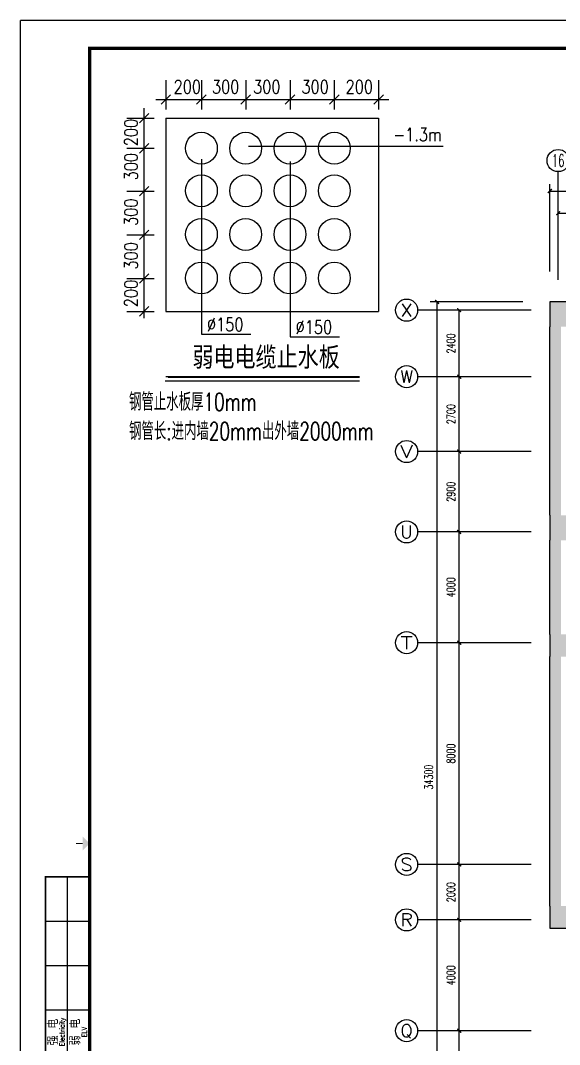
# Model space of a CAD drawing. Extents: x 190999 to 918899, y -200814 to 215286.
# Drawn here: x 190999 to 210462, y 178335 to 215286 of the extents above; entities that cross this region are included whole.
import ezdxf
from ezdxf.enums import TextEntityAlignment as Align

# ---------------------------------------------------------------- set-up
doc = ezdxf.new("R2010")
doc.units = 0
doc.header["$LTSCALE"] = 1000
doc.header["$MEASUREMENT"] = 0
doc.layers.get('Defpoints').update_dxf_attribs({"color": 1})
for name, color, linetype in [('AXIS', 3, 'Continuous'), ('AXIS_TEXT', 7, 'Continuous'), ('COLUMN', 2, 'Continuous'), ('EQUIP', 3, 'Continuous'), ('PUB_HATCH', 250, 'Continuous'), ('WALL', 2, 'Continuous'), ('图框', 189, 'Continuous')]:
    doc.layers.add(name, color=color, linetype=linetype)
doc.styles.add('_TCH_AXIS', font='COMPLEX', dxfattribs={"bigfont": 'GBCBIG'})
doc.styles.add('COMPLEX', font='COMPLEX')
doc.styles.add('DIM_FONT', font='SIMPLEX', dxfattribs={"width": 0.7, "bigfont": 'GBCBIG'})
doc.styles.add('HZTXT', font='tj-romans1.shx', dxfattribs={"width": 0.6, "bigfont": 'hztxt.shx'})
doc.styles.add('tjhztxt', font='tjromans.shx', dxfattribs={"bigfont": 'tjhztxt.shx'})
doc.styles.add('TKZ1', font='tjromant.shx', dxfattribs={"bigfont": 'tjhts.shx'})
doc.styles.add('TKZ2_tjkts.shx', font='tjromant.shx', dxfattribs={"bigfont": 'tjkts.shx'})
doc.dimstyles.new('DIMN', dxfattribs={"dimtxt": 300, "dimasz": 100, "dimexe": 250, "dimexo": 300, "dimgap": 150, "dimtad": 1, "dimdec": 0, "dimzin": 0, "dimdsep": 46, "dimtxsty": 'DIM_FONT', "dimblk": 'ARCHTICK', "dimcen": 0.09, "dimclrt": 7, "dimazin": 2, "dimtfac": 1, "dimtdec": 0, "dimtix": 1, "dimtmove": 2, "dimatfit": 3, "dimfxl": 0, "dimtolj": 1, "dimtzin": 0, "dimarcsym": 0})

# ---------------------------------------------------------------- blocks, each defined once
blk = doc.blocks.new('TJAD_TK_A1')
for p, q in [((517.38, 385.45), (517.38, 641.45)), ((509.38, 625.45), (525.38, 625.45)), ((509.38, 609.45), (525.38, 609.45)), ((509.38, 593.45), (525.38, 593.45))]:
    blk.add_line(p, q)
at = {"layer": '图框'}
for p in [(1341.38, 950.45), (500.38, 356.45)]:
    blk.add_line(p, (500.38, 950.45), dxfattribs=at)
at = {"layer": '图框', "const_width": 1.2}
blk.add_lwpolyline([(1331.38, 940.45), (525.38, 940.45), (525.38, 366.45), (1331.38, 366.45)], close=True, dxfattribs=at)
at = {"layer": '图框'}
for points, const_width in [([(522.88, 653.45), (520.38, 653.45)], 0.3), ([(525.38, 366.45), (509.38, 366.45), (509.38, 641.45), (525.38, 641.45)], 0.6)]:
    blk.add_lwpolyline(points, dxfattribs=dict(at, const_width=const_width))
blk.add_solid([(522.88, 650.95), (522.88, 655.95), (525.38, 653.45)], dxfattribs=at)
at = {"style": 'TKZ2_tjkts.shx'}
for s, p in [('强 电', (512.17, 585.45)), ('弱 电', (520.17, 585.45))]:
    blk.add_text(s, height=3.6, rotation=90, dxfattribs=at).set_placement(p, align=Align.MIDDLE_CENTER)
at = {"style": 'TKZ2_tjkts.shx', "width": 0.8}
for s, p in [('Electricity', (515.4, 585.45)), ('ELV', (523.4, 585.45))]:
    blk.add_text(s, height=1.8, rotation=90, dxfattribs=at).set_placement(p, align=Align.MIDDLE_CENTER)
blk = doc.blocks.new('A$C5FCC0564')
at = {"layer": 'EQUIP', "ltscale": 0.85}
for p, q in [((1409, 12985), (1409, 11932)), ((2689, 12985), (2689, 11932)), ((2689, 12985), (2689, 11932)), ((2689, 12985), (2689, 11932)), ((4289, 12985), (4289, 11932)), ((5889, 12985), (5889, 11932)), ((7489, 12985), (7489, 11932)), ((9089, 12985), (9089, 11932)), ((1045, 12291), (9458, 12291)), ((1239, 12121), (1579, 12460)), ((2519, 12121), (2859, 12460)), ((2519, 12121), (2859, 12460)), ((2519, 12121), (2859, 12460)), ((4119, 12121), (4459, 12460)), ((5719, 12121), (6059, 12460)), ((7319, 12121), (7659, 12460)), ((8919, 12121), (9259, 12460)), ((626, 4404), (626, 11982)), ((1, 11619), (989, 11619)), ((1, 11619), (989, 11619)), ((1, 11619), (989, 11619)), ((456, 11450), (795, 11789)), ((1409, 11619), (1409, 4644)), ((1409, 11619), (9089, 11619)), ((9089, 11619), (9089, 4644)), ((1, 10527), (989, 10527)), ((1, 10527), (989, 10527)), ((1, 10527), (989, 10527)), ((456, 10358), (795, 10697)), ((4389, 10607), (11415, 10607)), ((1, 8980), (989, 8980)), ((1, 8980), (989, 8980)), ((1, 8980), (989, 8980)), ((456, 8810), (795, 9150)), ((1, 7406), (989, 7406)), ((456, 7236), (795, 7575)), ((456, 5661), (795, 6001)), ((1, 5831), (989, 5831)), ((456, 4474), (795, 4814)), ((1, 4644), (989, 4644)), ((1409, 4644), (9089, 4644)), ((2689, 3816), (4474, 3816)), ((5889, 3723), (7674, 3723)), ((1383, 2135), (8402, 2135))]:
    blk.add_line(p, q, dxfattribs=at)
at = {"layer": 'EQUIP', "ltscale": 0.5}
for p, q in [((2689, 10140), (2689, 3816)), ((5889, 10047), (5889, 3723))]:
    blk.add_line(p, q, dxfattribs=at)
at = {"layer": 'EQUIP', "ltscale": 0.85, "const_width": 80}
blk.add_lwpolyline([(1442, 2258), (1442, 2275), (8402, 2275)], dxfattribs=at)
at = {"layer": 'EQUIP', "ltscale": 0.85}
for centre in [(2689, 10530), (4289, 10530), (5889, 10530), (7489, 10530), (2689, 8996), (4289, 8996), (5889, 8996), (7489, 8996), (2689, 7421), (4289, 7421), (5889, 7421), (7489, 7421), (2689, 5847), (4289, 5847), (5889, 5847), (7489, 5847)]:
    blk.add_circle(centre, 576, dxfattribs=at)
for s, height, style, width, p in [('200', 480, 'tjhztxt', 0.8, (1687, 12507)), ('300', 480, 'tjhztxt', 0.8, (3072, 12507)), ('300', 480, 'tjhztxt', 0.8, (4558, 12507)), ('300', 480, 'tjhztxt', 0.8, (6302, 12507)), ('200', 480, 'tjhztxt', 0.8, (7897, 12507)), ('-1.3m', 480, 'tjhztxt', 0.8, (9622, 10783)), ('钢管止水板厚10mm', 640, 'HZTXT', 0.7, (77, 1058)), ('钢管长:进内墙20mm出外墙2000mm', 640, 'HZTXT', 0.7, (78, 0))]:
    blk.add_text(s, height=height, dxfattribs=dict(at, style=style, width=width)).set_placement(p)
at = {"layer": 'EQUIP', "ltscale": 0.85, "style": 'tjhztxt', "width": 0.8}
for s, p in [('200', (388, 10603)), ('300', (388, 9372)), ('300', (388, 7727)), ('300', (388, 6152)), ('200', (388, 4794))]:
    blk.add_text(s, height=480, rotation=90, dxfattribs=at).set_placement(p)
for p in [(3551, 4172), (6751, 4079)]:
    blk.add_text('%%C150', height=480, dxfattribs=at).set_placement(p, align=Align.MIDDLE)
at = {"layer": 'EQUIP', "ltscale": 0.85, "style": 'TKZ1'}
blk.add_text('弱电电缆止水板', height=800, dxfattribs=at).set_placement((5025, 3012), align=Align.MIDDLE)
blk = doc.blocks.new('_ArchTick')
at = {"const_width": 0.5}
blk.add_lwpolyline([(-0.7, -0.7), (0.7, 0.7)], dxfattribs=at)
blk = doc.blocks.new('*D1891')
at = {"layer": 'AXIS', "color": 0, "lineweight": -2}
for p, q in [((209133, 178833), (206589, 178833)), ((206839, 170833), (206839, 178833)), ((209133, 170833), (206589, 170833))]:
    blk.add_line(p, q, dxfattribs=at)
at = {"layer": 'Defpoints', "color": 0}
for p in [(206839, 178833), (209433, 178833), (209433, 170833)]:
    blk.add_point(p, dxfattribs=at)
at = {"layer": 'AXIS', "color": 0, "lineweight": -2, "xscale": 100, "yscale": 100, "zscale": 100}
for p, rotation in [((206839, 178833), 90), ((206839, 170833), 270)]:
    blk.add_blockref('_ArchTick', p, dxfattribs=dict(at, rotation=rotation))
at = {"layer": 'AXIS', "color": 7, "insert": (206539, 174833), "char_height": 300, "attachment_point": 5, "rotation": 90, "style": 'DIM_FONT'}
blk.add_mtext('\\A1;8000', dxfattribs=at)
blk = doc.blocks.new('*D1892')
at = {"layer": 'AXIS', "color": 0, "lineweight": -2}
for p, q in [((209133, 182833), (206589, 182833)), ((206839, 178833), (206839, 182833)), ((209133, 178833), (206589, 178833))]:
    blk.add_line(p, q, dxfattribs=at)
at = {"layer": 'Defpoints', "color": 0}
for p in [(206839, 182833), (209433, 182833), (209433, 178833)]:
    blk.add_point(p, dxfattribs=at)
at = {"layer": 'AXIS', "color": 0, "lineweight": -2, "xscale": 100, "yscale": 100, "zscale": 100}
for p, rotation in [((206839, 182833), 90), ((206839, 178833), 270)]:
    blk.add_blockref('_ArchTick', p, dxfattribs=dict(at, rotation=rotation))
at = {"layer": 'AXIS', "color": 7, "insert": (206539, 180833), "char_height": 300, "attachment_point": 5, "rotation": 90, "style": 'DIM_FONT'}
blk.add_mtext('\\A1;4000', dxfattribs=at)
blk = doc.blocks.new('*D1893')
at = {"layer": 'AXIS', "color": 0, "lineweight": -2}
for p, q in [((209133, 184833), (206589, 184833)), ((206839, 182833), (206839, 184833)), ((209133, 182833), (206589, 182833))]:
    blk.add_line(p, q, dxfattribs=at)
at = {"layer": 'Defpoints', "color": 0}
for p in [(206839, 184833), (209433, 184833), (209433, 182833)]:
    blk.add_point(p, dxfattribs=at)
at = {"layer": 'AXIS', "color": 0, "lineweight": -2, "xscale": 100, "yscale": 100, "zscale": 100}
for p, rotation in [((206839, 184833), 90), ((206839, 182833), 270)]:
    blk.add_blockref('_ArchTick', p, dxfattribs=dict(at, rotation=rotation))
at = {"layer": 'AXIS', "color": 7, "insert": (206539, 183833), "char_height": 300, "attachment_point": 5, "rotation": 90, "style": 'DIM_FONT'}
blk.add_mtext('\\A1;2000', dxfattribs=at)
blk = doc.blocks.new('*D1894')
at = {"layer": 'AXIS', "color": 0, "lineweight": -2}
for p, q in [((209133, 192833), (206589, 192833)), ((206839, 184833), (206839, 192833)), ((209133, 184833), (206589, 184833))]:
    blk.add_line(p, q, dxfattribs=at)
at = {"layer": 'Defpoints', "color": 0}
for p in [(206839, 192833), (209433, 192833), (209433, 184833)]:
    blk.add_point(p, dxfattribs=at)
at = {"layer": 'AXIS', "color": 0, "lineweight": -2, "xscale": 100, "yscale": 100, "zscale": 100}
for p, rotation in [((206839, 192833), 90), ((206839, 184833), 270)]:
    blk.add_blockref('_ArchTick', p, dxfattribs=dict(at, rotation=rotation))
at = {"layer": 'AXIS', "color": 7, "insert": (206539, 188833), "char_height": 300, "attachment_point": 5, "rotation": 90, "style": 'DIM_FONT'}
blk.add_mtext('\\A1;8000', dxfattribs=at)
blk = doc.blocks.new('*D1895')
at = {"layer": 'AXIS', "color": 0, "lineweight": -2}
for p, q in [((209133, 196833), (206589, 196833)), ((206839, 192833), (206839, 196833)), ((209133, 192833), (206589, 192833))]:
    blk.add_line(p, q, dxfattribs=at)
at = {"layer": 'Defpoints', "color": 0}
for p in [(206839, 196833), (209433, 196833), (209433, 192833)]:
    blk.add_point(p, dxfattribs=at)
at = {"layer": 'AXIS', "color": 0, "lineweight": -2, "xscale": 100, "yscale": 100, "zscale": 100}
for p, rotation in [((206839, 196833), 90), ((206839, 192833), 270)]:
    blk.add_blockref('_ArchTick', p, dxfattribs=dict(at, rotation=rotation))
at = {"layer": 'AXIS', "color": 7, "insert": (206539, 194833), "char_height": 300, "attachment_point": 5, "rotation": 90, "style": 'DIM_FONT'}
blk.add_mtext('\\A1;4000', dxfattribs=at)
blk = doc.blocks.new('*D1896')
at = {"layer": 'AXIS', "color": 0, "lineweight": -2}
for p, q in [((209133, 199732), (206589, 199732)), ((206839, 196833), (206839, 199732)), ((209133, 196833), (206589, 196833))]:
    blk.add_line(p, q, dxfattribs=at)
at = {"layer": 'Defpoints', "color": 0}
for p in [(206839, 199732), (209433, 199732), (209433, 196833)]:
    blk.add_point(p, dxfattribs=at)
at = {"layer": 'AXIS', "color": 0, "lineweight": -2, "xscale": 100, "yscale": 100, "zscale": 100}
for p, rotation in [((206839, 199732), 90), ((206839, 196833), 270)]:
    blk.add_blockref('_ArchTick', p, dxfattribs=dict(at, rotation=rotation))
at = {"layer": 'AXIS', "color": 7, "insert": (206539, 198283), "char_height": 300, "attachment_point": 5, "rotation": 90, "style": 'DIM_FONT'}
blk.add_mtext('\\A1;2900', dxfattribs=at)
blk = doc.blocks.new('*D1897')
at = {"layer": 'AXIS', "color": 0, "lineweight": -2}
for p, q in [((209133, 202433), (206589, 202433)), ((206839, 199732), (206839, 202433)), ((209133, 199732), (206589, 199732))]:
    blk.add_line(p, q, dxfattribs=at)
at = {"layer": 'Defpoints', "color": 0}
for p in [(206839, 202433), (209433, 202433), (209433, 199732)]:
    blk.add_point(p, dxfattribs=at)
at = {"layer": 'AXIS', "color": 0, "lineweight": -2, "xscale": 100, "yscale": 100, "zscale": 100}
for p, rotation in [((206839, 202433), 90), ((206839, 199732), 270)]:
    blk.add_blockref('_ArchTick', p, dxfattribs=dict(at, rotation=rotation))
at = {"layer": 'AXIS', "color": 7, "insert": (206539, 201083), "char_height": 300, "attachment_point": 5, "rotation": 90, "style": 'DIM_FONT'}
blk.add_mtext('\\A1;2700', dxfattribs=at)
blk = doc.blocks.new('*D1898')
at = {"layer": 'AXIS', "color": 0, "lineweight": -2}
for p, q in [((209133, 204833), (206589, 204833)), ((206839, 202433), (206839, 204833)), ((209133, 202433), (206589, 202433))]:
    blk.add_line(p, q, dxfattribs=at)
at = {"layer": 'Defpoints', "color": 0}
for p in [(206839, 204833), (209433, 204833), (209433, 202433)]:
    blk.add_point(p, dxfattribs=at)
at = {"layer": 'AXIS', "color": 0, "lineweight": -2, "xscale": 100, "yscale": 100, "zscale": 100}
for p, rotation in [((206839, 204833), 90), ((206839, 202433), 270)]:
    blk.add_blockref('_ArchTick', p, dxfattribs=dict(at, rotation=rotation))
at = {"layer": 'AXIS', "color": 7, "insert": (206539, 203633), "char_height": 300, "attachment_point": 5, "rotation": 90, "style": 'DIM_FONT'}
blk.add_mtext('\\A1;2400', dxfattribs=at)
blk = doc.blocks.new('*D1899')
at = {"layer": 'AXIS', "color": 0, "lineweight": -2}
for p, q in [((209133, 205133), (205789, 205133)), ((206039, 170833), (206039, 205133)), ((209133, 170833), (205789, 170833))]:
    blk.add_line(p, q, dxfattribs=at)
at = {"layer": 'Defpoints', "color": 0}
for p in [(206039, 205133), (209433, 205133), (209433, 170833)]:
    blk.add_point(p, dxfattribs=at)
at = {"layer": 'AXIS', "color": 0, "lineweight": -2, "xscale": 100, "yscale": 100, "zscale": 100}
for p, rotation in [((206039, 205133), 90), ((206039, 170833), 270)]:
    blk.add_blockref('_ArchTick', p, dxfattribs=dict(at, rotation=rotation))
at = {"layer": 'AXIS', "color": 7, "insert": (205739, 187983), "char_height": 300, "attachment_point": 5, "rotation": 90, "style": 'DIM_FONT'}
blk.add_mtext('\\A1;34300', dxfattribs=at)
blk = doc.blocks.new('*D1900')
at = {"layer": 'AXIS', "color": 0, "lineweight": -2}
for p, q in [((210412, 206233), (210412, 208583)), ((214412, 206233), (214412, 208583)), ((210412, 208333), (214412, 208333))]:
    blk.add_line(p, q, dxfattribs=at)
at = {"layer": 'Defpoints', "color": 0}
for p in [(214412, 208333), (210412, 205933), (214412, 205933)]:
    blk.add_point(p, dxfattribs=at)
at = {"layer": 'AXIS', "color": 0, "lineweight": -2, "xscale": 100, "yscale": 100, "zscale": 100, "rotation": 180}
blk.add_blockref('_ArchTick', (210412, 208333), dxfattribs=at)
at = {"layer": 'AXIS', "color": 0, "lineweight": -2, "xscale": 100, "yscale": 100, "zscale": 100}
blk.add_blockref('_ArchTick', (214412, 208333), dxfattribs=at)
at = {"layer": 'AXIS', "color": 7, "insert": (212412, 208633), "char_height": 300, "attachment_point": 5, "style": 'DIM_FONT'}
blk.add_mtext('\\A1;4000', dxfattribs=at)
blk = doc.blocks.new('*D1909')
at = {"layer": 'AXIS', "color": 0, "lineweight": -2}
for p, q in [((210112, 206233), (210112, 209383)), ((248412, 206233), (248412, 209383)), ((210112, 209133), (248412, 209133))]:
    blk.add_line(p, q, dxfattribs=at)
at = {"layer": 'Defpoints', "color": 0}
for p in [(248412, 209133), (210112, 205933), (248412, 205933)]:
    blk.add_point(p, dxfattribs=at)
at = {"layer": 'AXIS', "color": 0, "lineweight": -2, "xscale": 100, "yscale": 100, "zscale": 100, "rotation": 180}
blk.add_blockref('_ArchTick', (210112, 209133), dxfattribs=at)
at = {"layer": 'AXIS', "color": 0, "lineweight": -2, "xscale": 100, "yscale": 100, "zscale": 100}
blk.add_blockref('_ArchTick', (248412, 209133), dxfattribs=at)
at = {"layer": 'AXIS', "color": 7, "insert": (229262, 209433), "char_height": 300, "attachment_point": 5, "style": 'DIM_FONT'}
blk.add_mtext('\\A1;38300', dxfattribs=at)
blk = doc.blocks.new('_AXISO')
blk.add_circle((0, 0), 0.5)
at = {"layer": 'AXIS_TEXT', "style": 'COMPLEX', "width": 1.041667}
blk.add_attdef('A', text='', height=0.56, dxfattribs=at).set_placement((-0.25, -0.28), (0.25, -0.28), align=Align.FIT)

msp = doc.modelspace()

# ---------------------------------------------------------------- hatches: boundary and pattern name
at = {"layer": 'PUB_HATCH'}
for points in [[(211012, 204232.8), (211012, 205132.8), (210112, 205132.8), (210112, 204232.8)], [(210512, 204232.8), (210112, 204232.8), (210112, 197432.8), (210512, 197432.8)], [(211012, 196532.8), (211012, 197432.8), (210112, 197432.8), (210112, 196532.8)], [(210512, 196532.8), (210112, 196532.8), (210112, 193132.8), (210512, 193132.8)], [(210912, 192332.8), (210912, 193132.8), (210112, 193132.8), (210112, 192332.8)], [(210512, 192332.8), (210112, 192332.8), (210112, 183332.8), (210512, 183332.8)], [(210912, 182532.8), (210912, 183332.8), (210112, 183332.8), (210112, 182532.8)]]:
    msp.add_hatch(color=256, dxfattribs=at).paths.add_polyline_path(points)

# ---------------------------------------------------------------- linework, layer by layer
at = {"layer": 'AXIS'}
for p, q in [((210412, 205932.8), (210412, 209832.8)), ((209433.5, 204832.8), (205339, 204832.8)), ((209433.5, 202432.8), (205339, 202432.8)), ((209433.5, 199732.4), (205339, 199732.4)), ((209433.5, 196832.8), (205339, 196832.8)), ((209433.5, 192832.8), (205339, 192832.8)), ((209433.5, 184832.8), (205339, 184832.8)), ((209433.5, 182832.8), (205339, 182832.8)), ((209433.5, 178832.8), (205339, 178832.8))]:
    msp.add_line(p, q, dxfattribs=at)
at = {"layer": 'COLUMN'}
for p, q in [((211012, 205132.8), (210112, 205132.8)), ((210112, 205132.8), (210112, 204232.8)), ((210112, 197432.8), (210112, 196532.8)), ((210112, 193132.8), (210112, 192332.8)), ((210112, 183332.8), (210112, 182532.8)), ((210112, 182532.8), (210912, 182532.8))]:
    msp.add_line(p, q, dxfattribs=at)
at = {"layer": 'WALL'}
for p, q in [((210112, 197432.8), (210112, 204232.8)), ((210112, 193132.8), (210112, 196532.8)), ((210112, 183332.8), (210112, 192332.8))]:
    msp.add_line(p, q, dxfattribs=at)

# ---------------------------------------------------------------- block references
at = {"layer": 'AXIS'}
ref = msp.add_blockref('_AXISO', (210412, 210232.8), dxfattribs=dict(at, xscale=800, yscale=800, zscale=800))
ref.add_attrib('A', '16', dxfattribs={"layer": 'AXIS_TEXT', "height": 452.55, "style": '_TCH_AXIS', "width": 0.724138}).set_placement((210185.7, 210006.5), (210638.2, 210006.5), align=Align.FIT)
ref = msp.add_blockref('_AXISO', (204939, 204832.8), dxfattribs=dict(at, xscale=800, yscale=800, zscale=800))
ref.add_attrib('A', 'X', dxfattribs={"layer": 'AXIS_TEXT', "height": 452.5, "style": '_TCH_AXIS', "width": 1.166667}).set_placement((204712.7, 204606.5), (205165.3, 204606.5), align=Align.FIT)
ref = msp.add_blockref('_AXISO', (204939, 202432.8), dxfattribs=dict(at, xscale=800, yscale=800, zscale=800))
ref.add_attrib('A', 'W', dxfattribs={"layer": 'AXIS_TEXT', "height": 452.5, "style": '_TCH_AXIS', "width": 0.954545}).set_placement((204712.7, 202206.5), (205165.3, 202206.5), align=Align.FIT)
ref = msp.add_blockref('_AXISO', (204939, 199732.4), dxfattribs=dict(at, xscale=800, yscale=800, zscale=800))
ref.add_attrib('A', 'V', dxfattribs={"layer": 'AXIS_TEXT', "height": 452.5, "style": '_TCH_AXIS', "width": 1.166667}).set_placement((204712.7, 199506.1), (205165.3, 199506.1), align=Align.FIT)
ref = msp.add_blockref('_AXISO', (204939, 196832.8), dxfattribs=dict(at, xscale=800, yscale=800, zscale=800))
ref.add_attrib('A', 'U', dxfattribs={"layer": 'AXIS_TEXT', "height": 452.5, "style": '_TCH_AXIS', "width": 1.05}).set_placement((204712.7, 196606.5), (205165.3, 196606.5), align=Align.FIT)
ref = msp.add_blockref('_AXISO', (204939, 192832.8), dxfattribs=dict(at, xscale=800, yscale=800, zscale=800))
ref.add_attrib('A', 'T', dxfattribs={"layer": 'AXIS_TEXT', "height": 452.5, "style": '_TCH_AXIS', "width": 1.4}).set_placement((204712.7, 192606.5), (205165.3, 192606.5), align=Align.FIT)
ref = msp.add_blockref('_AXISO', (204939, 184832.8), dxfattribs=dict(at, xscale=800, yscale=800, zscale=800))
ref.add_attrib('A', 'S', dxfattribs={"layer": 'AXIS_TEXT', "height": 452.5, "style": '_TCH_AXIS', "width": 1.5}).set_placement((204712.7, 184606.5), (205165.3, 184606.5), align=Align.FIT)
ref = msp.add_blockref('_AXISO', (204939, 182832.8), dxfattribs=dict(at, xscale=800, yscale=800, zscale=800))
ref.add_attrib('A', 'R', dxfattribs={"layer": 'AXIS_TEXT', "height": 452.5, "style": '_TCH_AXIS', "width": 1.166667}).set_placement((204712.7, 182606.5), (205165.3, 182606.5), align=Align.FIT)
ref = msp.add_blockref('_AXISO', (204939, 178832.8), dxfattribs=dict(at, xscale=800, yscale=800, zscale=800))
ref.add_attrib('A', 'Q', dxfattribs={"layer": 'AXIS_TEXT', "height": 452.5, "style": '_TCH_AXIS', "width": 1.3125}).set_placement((204712.7, 178606.5), (205165.3, 178606.5), align=Align.FIT)
at = {"layer": 'EQUIP'}
msp.add_blockref('A$C5FCC0564', (194841.3, 200146.4), dxfattribs=at)
at = {"layer": '图框', "xscale": 100, "yscale": 100, "zscale": 99.99999999999997}
msp.add_blockref('TJAD_TK_A1', (140960.6, 120241.6), dxfattribs=at)

# ---------------------------------------------------------------- dimensions: what is measured, and where the dimension line sits
at = {"layer": 'AXIS'}
for p1, p2, distance, picture, middle in [((210112, 205932.8), (248412, 205932.8), 3200, '*D1909', (229262, 209432.8)), ((210412, 205932.8), (214412, 205932.8), 2400, '*D1900', (212412, 208632.8)), ((209433.5, 170832.8), (209433.5, 205132.8), 3394.4, '*D1899', (205739, 187982.8)), ((209433.5, 202432.8), (209433.5, 204832.8), 2594.4, '*D1898', (206539, 203632.8)), ((209433.5, 199732.4), (209433.5, 202432.8), 2594.4, '*D1897', (206539, 201082.6)), ((209433.5, 196832.8), (209433.5, 199732.4), 2594.4, '*D1896', (206539, 198282.6)), ((209433.5, 192832.8), (209433.5, 196832.8), 2594.4, '*D1895', (206539, 194832.8)), ((209433.5, 184832.8), (209433.5, 192832.8), 2594.4, '*D1894', (206539, 188832.8)), ((209433.5, 182832.8), (209433.5, 184832.8), 2594.4, '*D1893', (206539, 183832.8)), ((209433.5, 178832.8), (209433.5, 182832.8), 2594.4, '*D1892', (206539, 180832.8)), ((209433.5, 170832.8), (209433.5, 178832.8), 2594.4, '*D1891', (206539, 174832.8))]:
    dim = msp.add_aligned_dim(p1=p1, p2=p2, distance=distance, dimstyle='DIMN', dxfattribs=at)
    dim.commit()
    dim.dimension.update_dxf_attribs({"geometry": picture, "text_midpoint": middle})

doc.saveas('drawing.dxf')
